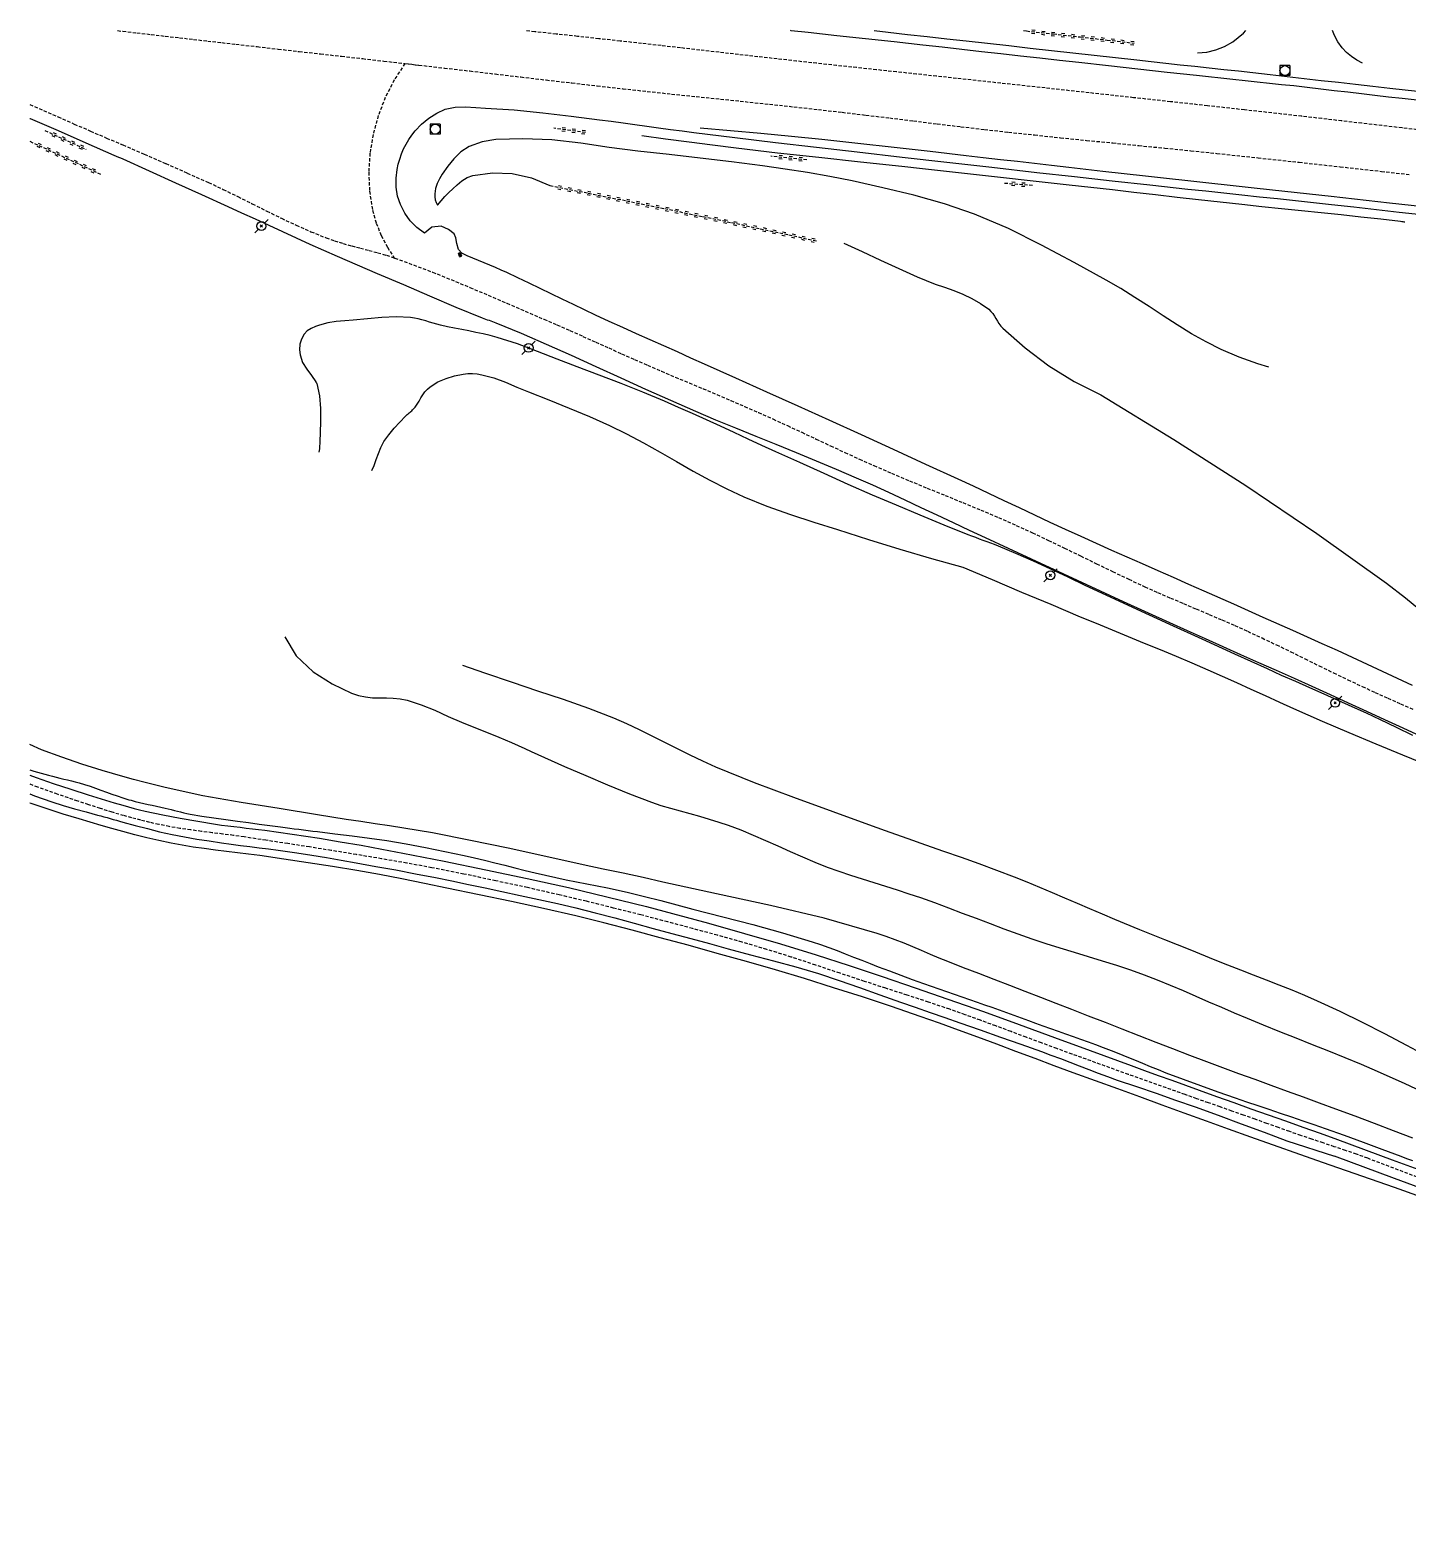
# Model space of a CAD drawing. Header units: millimetres. Extents: x 164000 to 165000, y 125000 to 126000.
# Drawn here: x 164000 to 164207.5, y 125774.8 to 126000.1 of the extents above; entities that cross this region are included whole.
import ezdxf

# ---------------------------------------------------------------- set-up
doc = ezdxf.new("R2010")
doc.units = ezdxf.units.MM
doc.linetypes.add('DASHED', pattern=[0.75, 0.5, -0.25])
doc.layers.get('0').update_dxf_attribs({"linetype": 'CONTINUOUS'})
for name, color, linetype in [('W0001', 6, 'DASHED'), ('W0008', 7, 'CONTINUOUS'), ('W0010', 4, 'CONTINUOUS'), ('W0051', 7, 'CONTINUOUS'), ('W0071', 7, 'CONTINUOUS'), ('W0211', 2, 'CONTINUOUS'), ('W0214', 2, 'CONTINUOUS'), ('W0220', 5, 'DASHED'), ('W0401', 7, 'CONTINUOUS'), ('W0420', 7, 'CONTINUOUS'), ('W0473', 7, 'CONTINUOUS'), ('W0510', 5, 'CONTINUOUS')]:
    doc.layers.add(name, color=color, linetype=linetype)

# ---------------------------------------------------------------- blocks, each defined once
blk = doc.blocks.new('T473')
for p, q in [((-0.166667, 0.166667), (0.166667, -0.166667)), ((-0.166667, -0.166667), (0.166667, 0.166667)), ((0.500001, 0.500001), (1.000002, 1.000002)), ((-1.000002, -1.000002), (-0.500001, -0.500001))]:
    blk.add_line(p, q)
blk.add_ellipse((0, 0), major_axis=(0.471405, 0.471405), ratio=1, start_param=5.4977871438, end_param=11.780972451)
blk = doc.blocks.new('T401')
for p, q in [((-0.3, 0.3), (0, 0.3)), ((-0.3, -0.25), (-0.3, 0.3)), ((-0.3, 0.15), (0, 0.15)), ((-0.3, 0), (0, 0)), ((0, 0.3), (0, -0.25)), ((-0.3, -0.15), (0, -0.15)), ((-0.3, -0.25), (-0.3, -0.3)), ((-0.3, -0.3), (0, -0.3)), ((0, -0.3), (0, -0.25))]:
    blk.add_line(p, q)
blk = doc.blocks.new('T420')
for p, q in [((0.75, 0.75), (-0.75, 0.75)), ((-0.75, 0.75), (-0.75, -0.75)), ((0.75, 0.75), (0.75, -0.75)), ((0.75, -0.75), (-0.75, -0.75))]:
    blk.add_line(p, q)
blk.add_ellipse((0, 0), major_axis=(-0.53, 0.53), ratio=1, start_param=3.926991, end_param=10.210176)
blk = doc.blocks.new('t220o')
at = {"color": 0, "linetype": 'Continuous'}
for p, q in [((-0.25, 0.25), (0.25, 0.25)), ((-0.25, -0.25), (0.25, -0.25))]:
    blk.add_line(p, q, dxfattribs=at)

msp = doc.modelspace()

# ---------------------------------------------------------------- linework, layer by layer
at = {"layer": 'W0001'}
for points in [[(164013.21, 126000), (164014, 125999.91)], [(164014, 125999.91), (164016.13, 125999.67), (164018.26, 125999.42), (164020.39, 125999.17), (164022.53, 125998.93), (164024.66, 125998.68), (164026.79, 125998.44), (164028.92, 125998.19), (164031.05, 125997.95), (164034.24, 125997.59), (164037.42, 125997.22), (164040.6, 125996.86), (164043.78, 125996.5), (164046.97, 125996.14), (164050.15, 125995.78), (164053.33, 125995.42), (164056.51, 125995.05)], [(164209.81, 125984.99), (164206.79, 125985.34), (164203.76, 125985.69), (164200.74, 125986.04), (164197.71, 125986.39), (164194.69, 125986.75), (164191.66, 125987.09), (164188.64, 125987.44), (164183.05, 125988.06), (164177.47, 125988.68), (164171.89, 125989.29), (164166.31, 125989.9), (164159.65, 125990.63), (164152.98, 125991.36), (164146.32, 125992.08), (164139.65, 125992.81), (164136.64, 125993.13), (164133.63, 125993.46), (164130.61, 125993.78), (164127.6, 125994.1), (164124.59, 125994.43), (164121.58, 125994.75), (164118.56, 125995.08), (164115.55, 125995.41), (164112.63, 125995.74), (164109.71, 125996.07), (164106.79, 125996.4), (164103.87, 125996.74), (164100.95, 125997.07), (164098.03, 125997.41), (164095.11, 125997.74), (164092.19, 125998.07), (164088.97, 125998.43), (164085.74, 125998.78), (164082.52, 125999.14), (164079.3, 125999.49), (164076.07, 125999.84), (164074.65, 126000)], [(164056.51, 125995.05), (164054.9, 125992.57), (164053.56, 125989.94), (164052.5, 125987.19), (164051.72, 125984.34), (164051.25, 125981.52), (164051.06, 125978.66), (164051.18, 125975.79), (164051.63, 125972.95), (164052.18, 125971.01), (164052.94, 125969.14), (164053.88, 125967.36), (164054.96, 125965.68)], [(164056.51, 125995.05), (164057.04, 125994.99), (164057.56, 125994.93), (164058.09, 125994.87), (164058.61, 125994.81), (164062.46, 125994.37), (164066.3, 125993.92), (164070.14, 125993.47), (164073.98, 125993.02), (164077.82, 125992.57), (164081.66, 125992.12), (164085.5, 125991.68), (164089.34, 125991.25), (164093.03, 125990.85), (164096.71, 125990.45), (164100.4, 125990.07), (164104.08, 125989.69), (164107.77, 125989.3), (164111.45, 125988.92), (164115.14, 125988.52), (164118.82, 125988.11), (164122.41, 125987.7), (164125.99, 125987.27), (164129.57, 125986.84), (164133.15, 125986.4), (164136.73, 125985.96), (164140.31, 125985.53), (164143.89, 125985.11), (164147.48, 125984.7), (164151.4, 125984.28), (164155.32, 125983.87), (164159.25, 125983.47), (164163.18, 125983.08), (164167.1, 125982.69), (164171.03, 125982.3), (164174.96, 125981.91), (164178.88, 125981.5), (164185.08, 125980.84), (164191.28, 125980.17), (164197.47, 125979.49), (164203.67, 125978.8), (164207.86, 125978.32)], [(164000, 125988.86), (164004.24, 125986.99), (164006.68, 125985.93), (164009.12, 125984.87), (164011.56, 125983.82), (164014, 125982.77)], [(164014, 125982.77), (164017.24, 125981.38), (164020.47, 125979.97), (164023.7, 125978.55), (164026.92, 125977.11), (164029.13, 125976.08), (164031.33, 125975), (164033.52, 125973.91), (164035.71, 125972.81), (164037.9, 125971.73), (164040.12, 125970.68), (164042.36, 125969.7), (164044.64, 125968.78), (164045.91, 125968.33), (164047.2, 125967.93), (164048.51, 125967.57), (164049.81, 125967.23), (164051.12, 125966.89), (164052.42, 125966.54), (164053.72, 125966.16), (164055, 125965.74)], [(164055, 125965.74), (164060.69, 125963.62), (164066.32, 125961.31), (164071.89, 125958.92), (164077.47, 125956.52), (164079.43, 125955.67), (164081.38, 125954.81), (164083.34, 125953.94), (164085.28, 125953.07), (164087.23, 125952.19), (164089.18, 125951.31), (164091.13, 125950.45), (164093.08, 125949.59), (164095.17, 125948.69), (164097.26, 125947.8), (164099.35, 125946.92), (164101.44, 125946.05), (164103.53, 125945.17), (164105.62, 125944.28), (164107.71, 125943.39), (164109.79, 125942.48), (164111.97, 125941.49), (164114.15, 125940.49), (164116.32, 125939.48), (164118.49, 125938.46), (164120.65, 125937.44), (164122.83, 125936.43), (164125, 125935.44), (164127.19, 125934.46), (164129.86, 125933.31), (164132.54, 125932.18), (164135.23, 125931.07), (164137.92, 125929.98), (164140.61, 125928.88), (164143.29, 125927.77), (164145.97, 125926.63), (164148.63, 125925.46), (164151.07, 125924.34), (164153.5, 125923.2), (164155.92, 125922.03), (164158.34, 125920.85), (164160.75, 125919.67), (164163.16, 125918.5), (164165.59, 125917.34), (164168.03, 125916.21), (164169.95, 125915.35), (164171.89, 125914.51), (164173.83, 125913.68), (164175.77, 125912.86), (164177.71, 125912.04), (164179.65, 125911.21), (164181.58, 125910.37), (164183.51, 125909.5), (164185.68, 125908.49), (164187.85, 125907.46), (164190.01, 125906.41), (164192.16, 125905.35), (164194.31, 125904.29), (164196.47, 125903.23), (164198.63, 125902.19), (164200.8, 125901.17), (164202.72, 125900.29), (164204.64, 125899.42), (164206.57, 125898.56), (164208.5, 125897.71)], [(164000, 125886.5), (164000.83, 125886.18), (164003.85, 125885.09), (164006.89, 125884.06), (164008.66, 125883.47), (164010.44, 125882.89), (164012.21, 125882.33), (164014, 125881.79)], [(164209.06, 125827.25), (164201.61, 125830.09), (164199.94, 125830.69), (164198.27, 125831.28), (164196.58, 125831.84), (164194.9, 125832.41), (164193.21, 125832.97), (164191.53, 125833.53), (164189.85, 125834.11), (164188.18, 125834.71), (164186.42, 125835.34), (164184.66, 125835.97), (164182.9, 125836.59), (164181.14, 125837.21), (164179.38, 125837.83), (164177.61, 125838.45), (164175.85, 125839.07), (164174.09, 125839.69), (164169.84, 125841.2), (164165.58, 125842.72), (164161.33, 125844.24), (164157.08, 125845.78), (164154.77, 125846.62), (164152.47, 125847.47), (164150.16, 125848.33), (164147.86, 125849.19), (164145.56, 125850.04), (164143.25, 125850.89), (164140.94, 125851.72), (164138.62, 125852.54), (164135.42, 125853.63), (164132.2, 125854.67), (164128.98, 125855.71), (164125.77, 125856.75), (164122.09, 125857.97), (164118.42, 125859.2), (164114.74, 125860.41), (164111.05, 125861.56), (164107.34, 125862.65), (164103.61, 125863.7), (164099.88, 125864.71), (164096.14, 125865.7), (164092.06, 125866.77), (164087.97, 125867.8), (164083.88, 125868.81), (164079.78, 125869.78), (164074.99, 125870.87), (164070.2, 125871.91), (164065.4, 125872.92), (164060.58, 125873.87), (164056.8, 125874.57), (164053.01, 125875.22), (164049.21, 125875.85), (164045.41, 125876.47), (164042.13, 125877), (164038.85, 125877.51), (164035.57, 125878.01), (164032.28, 125878.51), (164030.67, 125878.74), (164029.06, 125878.95), (164027.45, 125879.15), (164025.84, 125879.34), (164024.23, 125879.56), (164022.62, 125879.79), (164021.01, 125880.07), (164019.42, 125880.39), (164018.05, 125880.7), (164016.7, 125881.04), (164015.35, 125881.4), (164014, 125881.79)]]:
    msp.add_lwpolyline(points, dxfattribs=at)
at = {"layer": 'W0008'}
for points in [[(164127.21, 126000), (164129.34, 125999.76), (164132.28, 125999.44), (164135.22, 125999.12), (164138.16, 125998.79), (164141.1, 125998.46), (164144.31, 125998.1), (164147.52, 125997.75), (164150.74, 125997.38), (164153.95, 125997.02), (164157.16, 125996.66), (164160.37, 125996.3), (164163.58, 125995.94), (164166.8, 125995.59), (164168.98, 125995.35), (164171.17, 125995.11), (164173.36, 125994.87), (164175.55, 125994.64), (164177.74, 125994.4), (164179.93, 125994.17), (164182.12, 125993.93), (164184.31, 125993.68), (164186.89, 125993.4), (164189.47, 125993.1), (164192.04, 125992.81), (164194.62, 125992.51), (164197.2, 125992.22), (164199.78, 125991.92), (164202.36, 125991.63), (164204.94, 125991.34), (164207.28, 125991.08), (164209.63, 125990.82)], [(164062.6, 125988.15), (164064.11, 125988.49), (164065.66, 125988.53), (164067.19, 125988.42), (164068.67, 125988.32), (164072.98, 125988.06), (164077.28, 125987.61), (164081.56, 125987.09), (164085.83, 125986.56), (164087.62, 125986.34), (164089.4, 125986.11), (164091.18, 125985.87), (164092.96, 125985.62), (164094.74, 125985.37), (164096.52, 125985.12), (164098.3, 125984.88), (164100.08, 125984.64), (164106.23, 125983.88), (164112.38, 125983.15), (164118.53, 125982.44), (164124.68, 125981.72), (164131.44, 125980.94), (164138.2, 125980.17), (164144.96, 125979.41), (164151.73, 125978.65), (164157.42, 125978.02), (164163.11, 125977.38), (164168.8, 125976.76), (164174.5, 125976.13), (164177.2, 125975.84), (164179.91, 125975.55), (164182.62, 125975.26), (164185.32, 125974.98), (164188.03, 125974.69), (164190.73, 125974.4), (164193.44, 125974.11), (164196.14, 125973.81), (164199.54, 125973.44), (164202.94, 125973.06), (164206.34, 125972.67), (164209.74, 125972.29)], [(164000, 125986.77), (164000.02, 125986.76), (164004.24, 125984.94), (164008.45, 125983.11), (164012.65, 125981.26), (164012.99, 125981.11), (164013.33, 125980.96), (164013.66, 125980.82), (164014, 125980.67)], [(164059.47, 125969.49), (164058.32, 125970.34), (164057.32, 125971.36), (164056.48, 125972.52), (164055.83, 125973.79), (164055.42, 125975.08), (164055.21, 125976.42), (164055.2, 125977.76), (164055.35, 125979.09), (164055.52, 125979.88), (164055.73, 125980.66), (164056, 125981.43), (164056.32, 125982.18), (164056.69, 125982.9), (164057.1, 125983.6), (164057.55, 125984.27), (164058.05, 125984.91), (164059.02, 125985.93), (164060.11, 125986.83), (164061.31, 125987.57), (164062.6, 125988.15)], [(164014, 125980.67), (164017.97, 125978.89), (164021.93, 125977.09), (164025.88, 125975.29), (164029.84, 125973.49), (164031.9, 125972.56), (164033.96, 125971.62), (164036.02, 125970.67), (164038.08, 125969.73), (164040.14, 125968.79), (164042.2, 125967.85), (164044.27, 125966.92), (164046.33, 125966.01), (164047.83, 125965.35), (164049.34, 125964.7), (164050.84, 125964.06), (164052.35, 125963.42), (164056.29, 125961.73), (164060.23, 125960.02), (164064.18, 125958.34), (164068.16, 125956.73), (164068.42, 125956.63), (164068.67, 125956.54), (164068.93, 125956.45), (164069.19, 125956.36), (164069.45, 125956.27), (164069.71, 125956.18), (164069.97, 125956.08), (164070.23, 125955.98), (164074.03, 125954.41), (164077.81, 125952.78), (164081.56, 125951.1), (164085.31, 125949.4), (164089.05, 125947.69), (164092.79, 125945.98), (164096.54, 125944.3), (164100.31, 125942.66), (164103.33, 125941.38), (164106.36, 125940.13), (164109.39, 125938.9), (164112.43, 125937.67), (164115.46, 125936.44), (164118.49, 125935.2), (164121.51, 125933.93), (164124.52, 125932.63), (164126.97, 125931.55), (164129.41, 125930.44), (164131.84, 125929.31), (164134.27, 125928.17), (164136.7, 125927.03), (164139.12, 125925.89), (164141.55, 125924.75), (164143.98, 125923.62), (164150.91, 125920.4), (164157.85, 125917.19), (164164.78, 125913.99), (164171.73, 125910.81), (164174.41, 125909.6), (164177.09, 125908.4), (164179.77, 125907.21), (164182.46, 125906.01), (164185.14, 125904.82), (164187.83, 125903.63), (164190.51, 125902.43), (164193.19, 125901.23), (164195.93, 125899.99), (164198.68, 125898.73), (164201.42, 125897.47), (164204.15, 125896.21), (164206.89, 125894.95), (164209.64, 125893.7)], [(164208.38, 125901.33), (164206.11, 125902.38), (164203.84, 125903.44), (164201.57, 125904.49), (164199.31, 125905.54), (164197.04, 125906.58), (164194.76, 125907.62), (164190.32, 125909.61), (164185.87, 125911.59), (164181.42, 125913.56), (164176.97, 125915.54), (164174.65, 125916.57), (164172.33, 125917.59), (164170.01, 125918.61), (164167.68, 125919.64), (164165.36, 125920.66), (164163.04, 125921.69), (164160.72, 125922.73), (164158.41, 125923.77), (164156.08, 125924.84), (164153.76, 125925.91), (164151.45, 125926.99), (164149.13, 125928.08), (164146.82, 125929.17), (164144.51, 125930.26), (164142.19, 125931.34), (164139.87, 125932.41), (164135.02, 125934.65), (164130.17, 125936.87), (164125.32, 125939.09), (164120.46, 125941.3), (164115.76, 125943.42), (164111.07, 125945.53), (164106.37, 125947.64), (164101.68, 125949.75), (164099.62, 125950.67), (164097.57, 125951.59), (164095.51, 125952.5), (164093.46, 125953.41), (164091.4, 125954.33), (164089.35, 125955.25), (164087.3, 125956.19), (164085.26, 125957.13), (164083.58, 125957.92), (164081.9, 125958.72), (164080.23, 125959.53), (164078.56, 125960.35), (164076.89, 125961.16), (164075.22, 125961.97), (164073.54, 125962.76), (164071.85, 125963.54), (164071.01, 125963.92), (164070.16, 125964.29), (164069.31, 125964.64), (164068.46, 125965), (164067.61, 125965.35), (164066.76, 125965.72), (164065.92, 125966.09), (164065.08, 125966.49), (164064.57, 125967.04), (164064.33, 125967.92), (164064.2, 125968.78), (164063.94, 125969.37), (164063.1, 125970.06), (164061.97, 125970.53), (164060.59, 125970.41), (164059.47, 125969.49)], [(164000, 125887.83), (164000.92, 125887.47), (164003.52, 125886.55), (164006.15, 125885.7), (164008.78, 125884.87), (164010.08, 125884.46), (164011.38, 125884.05), (164012.69, 125883.66), (164014, 125883.28)], [(164000, 125884.99), (164000.71, 125884.72), (164003.32, 125883.81), (164005.02, 125883.26), (164006.74, 125882.76), (164008.47, 125882.29), (164010.2, 125881.81), (164010.67, 125881.68), (164011.15, 125881.55), (164011.62, 125881.42), (164012.1, 125881.29), (164012.57, 125881.15), (164013.05, 125881.02), (164013.52, 125880.89), (164014, 125880.76)], [(164014, 125883.28), (164014.84, 125883.05), (164015.69, 125882.82), (164016.54, 125882.6), (164017.39, 125882.4), (164020.01, 125881.82), (164022.65, 125881.32), (164025.3, 125880.87), (164027.95, 125880.44), (164028.88, 125880.31), (164029.81, 125880.18), (164030.74, 125880.07), (164031.67, 125879.96), (164032.6, 125879.85), (164033.53, 125879.74), (164034.46, 125879.63), (164035.39, 125879.51), (164037.46, 125879.22), (164039.52, 125878.93), (164041.57, 125878.63), (164043.63, 125878.31), (164046.78, 125877.79), (164049.92, 125877.25), (164053.06, 125876.68), (164056.19, 125876.09), (164062.45, 125874.86), (164068.7, 125873.58), (164074.93, 125872.26), (164081.16, 125870.87), (164085.09, 125869.95), (164089.02, 125869), (164092.94, 125868.01), (164096.84, 125866.98), (164102.28, 125865.5), (164107.7, 125863.97), (164113.11, 125862.39), (164118.5, 125860.74), (164123.48, 125859.15), (164128.45, 125857.5), (164133.41, 125855.8), (164138.35, 125854.08), (164143.72, 125852.19), (164149.07, 125850.25), (164154.42, 125848.29), (164159.77, 125846.34), (164161.82, 125845.59), (164163.88, 125844.84), (164165.94, 125844.09), (164167.99, 125843.34), (164170.05, 125842.59), (164172.1, 125841.84), (164174.16, 125841.09), (164176.22, 125840.34), (164178.82, 125839.41), (164181.42, 125838.48), (164184.02, 125837.56), (164186.63, 125836.64), (164189.23, 125835.72), (164191.84, 125834.79), (164194.44, 125833.86), (164197.04, 125832.93)], [(164014, 125880.76), (164015.85, 125880.25), (164017.7, 125879.76), (164019.55, 125879.3), (164021.42, 125878.88), (164023.28, 125878.51), (164025.15, 125878.19), (164027.02, 125877.9), (164028.89, 125877.62), (164030.31, 125877.42), (164031.73, 125877.23), (164033.14, 125877.05), (164034.56, 125876.88), (164035.98, 125876.7), (164037.4, 125876.52), (164038.82, 125876.33), (164040.23, 125876.13), (164042.47, 125875.78), (164044.7, 125875.4), (164046.93, 125875), (164049.16, 125874.6), (164052.15, 125874.07), (164055.13, 125873.53), (164058.12, 125872.97), (164061.1, 125872.39), (164063.6, 125871.88), (164066.1, 125871.36), (164068.6, 125870.83), (164071.1, 125870.29), (164073.9, 125869.69), (164076.7, 125869.09), (164079.5, 125868.48), (164082.29, 125867.82), (164085.21, 125867.09), (164088.13, 125866.32), (164091.04, 125865.53), (164093.94, 125864.74), (164096.76, 125863.98), (164099.58, 125863.21), (164102.4, 125862.44), (164105.21, 125861.67), (164108.62, 125860.75), (164112.04, 125859.85), (164115.45, 125858.92), (164118.83, 125857.92), (164121.94, 125856.9), (164125.03, 125855.83), (164128.1, 125854.72), (164131.18, 125853.63), (164133.42, 125852.85), (164135.66, 125852.07), (164137.9, 125851.29), (164140.14, 125850.51), (164143.21, 125849.44), (164146.29, 125848.36), (164149.36, 125847.28), (164152.43, 125846.18), (164153.86, 125845.65), (164155.29, 125845.11), (164156.71, 125844.57), (164158.14, 125844.02), (164159.56, 125843.48), (164160.99, 125842.93), (164162.42, 125842.4), (164163.85, 125841.88)], [(164163.85, 125841.88), (164166.79, 125840.89), (164169.73, 125839.88), (164172.66, 125838.86), (164175.59, 125837.82), (164179.06, 125836.57), (164182.53, 125835.3), (164185.99, 125834.01), (164189.44, 125832.71)], [(164175.59, 125837.82), (164175.59, 125837.82)], [(164197.04, 125832.93), (164205.31, 125829.88), (164213.6, 125826.85), (164221.89, 125823.83), (164230.18, 125820.82), (164235.1, 125819.04), (164240.02, 125817.28), (164244.94, 125815.52), (164249.87, 125813.76), (164254.79, 125812), (164259.72, 125810.25), (164264.64, 125808.49), (164269.57, 125806.72), (164274.68, 125804.87), (164279.78, 125803), (164284.89, 125801.12), (164289.99, 125799.24), (164295.09, 125797.38), (164300.21, 125795.54), (164305.34, 125793.73), (164310.49, 125791.98), (164320.86, 125788.42), (164331.17, 125784.69), (164341.43, 125780.82)], [(164189.44, 125832.71), (164196.62, 125830.4)], [(164351.39, 125774.82), (164340.75, 125778.83), (164330.08, 125782.82), (164319.4, 125786.74), (164308.68, 125790.56), (164304.01, 125792.18), (164299.33, 125793.76), (164294.64, 125795.31), (164289.94, 125796.84), (164285.24, 125798.38), (164280.55, 125799.93), (164275.86, 125801.5), (164271.19, 125803.11), (164261.54, 125806.53), (164251.92, 125810.04), (164242.31, 125813.58), (164232.7, 125817.12), (164223.67, 125820.42), (164214.65, 125823.74), (164205.64, 125827.07), (164196.62, 125830.4)]]:
    msp.add_lwpolyline(points, dxfattribs=at)
at = {"layer": 'W0010'}
msp.add_lwpolyline([(164092.24, 125984.2), (164095.78, 125983.71), (164099.33, 125983.24), (164102.88, 125982.78), (164106.43, 125982.34), (164112.67, 125981.61), (164118.91, 125980.92), (164125.15, 125980.24), (164131.39, 125979.56), (164134.54, 125979.21), (164137.7, 125978.86), (164140.85, 125978.52), (164144.01, 125978.17), (164147.16, 125977.83), (164150.31, 125977.48), (164153.47, 125977.14), (164156.62, 125976.79), (164159.87, 125976.42), (164163.13, 125976.05), (164166.38, 125975.68), (164169.63, 125975.3), (164172.88, 125974.93), (164176.13, 125974.56), (164179.39, 125974.19), (164182.64, 125973.83), (164185.63, 125973.51), (164188.62, 125973.2), (164191.61, 125972.9), (164194.6, 125972.6), (164197.6, 125972.29), (164200.59, 125971.97), (164203.58, 125971.64), (164206.56, 125971.27), (164206.73, 125971.25), (164206.89, 125971.22), (164207.05, 125971.2), (164207.22, 125971.17)], dxfattribs=at)
at = {"layer": 'W0051'}
for points in [[(164209.05, 125989.51), (164206.78, 125989.76), (164204.74, 125989.99), (164202.7, 125990.23), (164200.66, 125990.47), (164198.62, 125990.71), (164196.58, 125990.95), (164194.55, 125991.19), (164192.51, 125991.43), (164190.47, 125991.66), (164188.63, 125991.86), (164186.8, 125992.06), (164184.97, 125992.25), (164183.14, 125992.45), (164181.3, 125992.64), (164179.47, 125992.83), (164177.64, 125993.03), (164175.8, 125993.23), (164171.38, 125993.71), (164166.95, 125994.2), (164162.53, 125994.69), (164158.1, 125995.19), (164155.16, 125995.51), (164152.21, 125995.84), (164149.27, 125996.17), (164146.33, 125996.5), (164143.39, 125996.83), (164140.45, 125997.16), (164137.5, 125997.49), (164134.56, 125997.82), (164130.24, 125998.29), (164125.93, 125998.77), (164121.61, 125999.24), (164117.29, 125999.71), (164114.7, 125999.99), (164114.62, 126000)], [(164100.99, 125985.34), (164105.59, 125984.95), (164110.17, 125984.54), (164114.76, 125984.1), (164119.35, 125983.64), (164124.79, 125983.06), (164130.23, 125982.45), (164135.66, 125981.82), (164141.1, 125981.2), (164143.68, 125980.9), (164146.25, 125980.61), (164148.83, 125980.31), (164151.41, 125980.01), (164153.98, 125979.72), (164156.56, 125979.42), (164159.14, 125979.13), (164161.71, 125978.84), (164164.91, 125978.48), (164168.1, 125978.12), (164171.29, 125977.77), (164174.49, 125977.42), (164177.68, 125977.07), (164180.87, 125976.73), (164184.06, 125976.38), (164187.26, 125976.02), (164196.08, 125975.05), (164204.9, 125974.07), (164213.72, 125973.09)]]:
    msp.add_lwpolyline(points, dxfattribs=at)
at = {"layer": 'W0071'}
for points in [[(164175.95, 125996.64), (164177.36, 125996.78), (164178.73, 125997.11), (164180.05, 125997.62), (164181.28, 125998.32), (164182.87, 125999.6), (164183.24, 126000)], [(164200.81, 125995.12), (164199.95, 125995.57), (164199.15, 125996.11), (164198.42, 125996.73), (164197.76, 125997.43), (164197.12, 125998.31), (164196.6, 125999.25), (164196.28, 126000)]]:
    msp.add_lwpolyline(points, dxfattribs=at)
at = {"layer": 'W0211'}
for points in [[(164186.71, 125949.3), (164185.03, 125949.81), (164182.26, 125950.82), (164179.55, 125951.98), (164177.27, 125953.1), (164175.06, 125954.34), (164172.9, 125955.66), (164170.77, 125957.04), (164168.66, 125958.43), (164166.54, 125959.8), (164164.39, 125961.14), (164162.2, 125962.4), (164157.35, 125965.07), (164152.46, 125967.7), (164147.48, 125970.17), (164142.37, 125972.33), (164137.83, 125973.9), (164133.22, 125975.2), (164128.56, 125976.32), (164123.9, 125977.37), (164120.55, 125978.04), (164117.18, 125978.61), (164113.8, 125979.12), (164110.42, 125979.61), (164105.73, 125980.24), (164101.03, 125980.8), (164096.32, 125981.33), (164091.62, 125981.85), (164087.32, 125982.41), (164083.01, 125983.05), (164078.67, 125983.54), (164074.31, 125983.68), (164072.29, 125983.66), (164070.23, 125983.58), (164068.16, 125983.26), (164066.19, 125982.53), (164064.94, 125981.72), (164063.87, 125980.7), (164062.96, 125979.57), (164062.15, 125978.37), (164061.75, 125977.69), (164061.4, 125976.98), (164061.14, 125976.21), (164061.01, 125975.41), (164061.01, 125974.96), (164061.09, 125974.52), (164061.23, 125974.09), (164061.43, 125973.69)], [(164051.54, 125933.7), (164051.86, 125934.48), (164052.2, 125935.39), (164052.53, 125936.31), (164052.9, 125937.21), (164053.36, 125938.08), (164054.08, 125939.12), (164054.89, 125940.1), (164055.75, 125941.03), (164056.62, 125941.93), (164056.75, 125942.06), (164056.88, 125942.17), (164057.02, 125942.28), (164057.16, 125942.39), (164057.29, 125942.5), (164057.43, 125942.61), (164057.56, 125942.73), (164057.68, 125942.86), (164058.04, 125943.28), (164058.35, 125943.72), (164058.64, 125944.19), (164058.92, 125944.65), (164059.22, 125945.12), (164059.54, 125945.57), (164059.91, 125945.98), (164060.34, 125946.35), (164061.48, 125947.07), (164062.72, 125947.61), (164064, 125947.99), (164065.3, 125948.25), (164066.01, 125948.33), (164066.71, 125948.33), (164067.41, 125948.27), (164068.1, 125948.16), (164069.92, 125947.68), (164071.68, 125947.02), (164073.4, 125946.27), (164075.12, 125945.56), (164078.2, 125944.36), (164081.28, 125943.14), (164084.34, 125941.86), (164087.36, 125940.5), (164089.93, 125939.23), (164092.46, 125937.88), (164094.96, 125936.48), (164097.45, 125935.06), (164099.94, 125933.64), (164102.45, 125932.26), (164105.01, 125930.96), (164107.61, 125929.75), (164111.07, 125928.35), (164114.6, 125927.11), (164118.15, 125925.96), (164121.69, 125924.82), (164126.4, 125923.32), (164131.12, 125921.87), (164135.86, 125920.48), (164140.61, 125919.14)], [(164140.61, 125919.14), (164145.02, 125917.28), (164149.44, 125915.41), (164153.86, 125913.56), (164158.27, 125911.7), (164160.68, 125910.7), (164163.09, 125909.71), (164165.5, 125908.71), (164167.91, 125907.72), (164170.32, 125906.73), (164172.73, 125905.73), (164175.13, 125904.72), (164177.53, 125903.69), (164179.69, 125902.74), (164181.85, 125901.78), (164184, 125900.8), (164186.15, 125899.82), (164188.3, 125898.84), (164190.45, 125897.86), (164192.6, 125896.9), (164194.77, 125895.95), (164198.78, 125894.23), (164202.81, 125892.54), (164206.86, 125890.88), (164210.91, 125889.24)], [(164212.04, 125844.67), (164207.52, 125847.09), (164204.19, 125848.83), (164200.83, 125850.53), (164197.45, 125852.19), (164194.04, 125853.77), (164192.13, 125854.6), (164190.22, 125855.4), (164188.29, 125856.18), (164186.36, 125856.94), (164184.42, 125857.69), (164182.48, 125858.44), (164180.55, 125859.19), (164178.62, 125859.96), (164174.84, 125861.48), (164171.06, 125863), (164167.29, 125864.53), (164163.52, 125866.08), (164161.63, 125866.87), (164159.74, 125867.67), (164157.86, 125868.48), (164155.98, 125869.3), (164154.09, 125870.11), (164152.2, 125870.91), (164150.31, 125871.69), (164148.4, 125872.45), (164145.74, 125873.46), (164143.07, 125874.44), (164140.4, 125875.4), (164137.71, 125876.34), (164135.03, 125877.27), (164132.34, 125878.21), (164129.66, 125879.16), (164126.99, 125880.13), (164121.06, 125882.29), (164115.13, 125884.43), (164109.22, 125886.66), (164103.37, 125889.04), (164101.42, 125889.91), (164099.49, 125890.82), (164097.58, 125891.77), (164095.68, 125892.74), (164093.78, 125893.71), (164091.87, 125894.65), (164089.94, 125895.56), (164087.98, 125896.41), (164084.21, 125897.88), (164080.4, 125899.22), (164076.57, 125900.5), (164072.74, 125901.78), (164068.57, 125903.2), (164065.24, 125904.32)], [(164000, 125888.62), (164000.57, 125888.44), (164001.69, 125888.12), (164002.82, 125887.81), (164003.39, 125887.65), (164003.96, 125887.51), (164004.53, 125887.37), (164005.11, 125887.24), (164005.69, 125887.11), (164006.26, 125886.97), (164006.83, 125886.82), (164007.4, 125886.66), (164008.24, 125886.41), (164009.06, 125886.14), (164009.89, 125885.85), (164010.71, 125885.56), (164011.53, 125885.26), (164012.35, 125884.97), (164013.17, 125884.68), (164014, 125884.41)], [(164014, 125884.41), (164014.31, 125884.31), (164014.62, 125884.22), (164014.93, 125884.12), (164015.24, 125884.04), (164015.87, 125883.87), (164016.51, 125883.71), (164017.15, 125883.56), (164017.8, 125883.42), (164018.44, 125883.29), (164019.08, 125883.15), (164019.73, 125883.01), (164020.37, 125882.86), (164020.84, 125882.75), (164021.31, 125882.63), (164021.78, 125882.51), (164022.25, 125882.39), (164022.72, 125882.27), (164023.19, 125882.15), (164023.66, 125882.05), (164024.14, 125881.95), (164025.93, 125881.64), (164027.72, 125881.38), (164029.52, 125881.15), (164031.31, 125880.9), (164032.92, 125880.68), (164034.53, 125880.45), (164036.15, 125880.23), (164037.76, 125880.02), (164038.46, 125879.93), (164039.15, 125879.84), (164039.85, 125879.75), (164040.55, 125879.66), (164041.25, 125879.58), (164041.95, 125879.49), (164042.65, 125879.4), (164043.34, 125879.31), (164045.95, 125878.99), (164048.57, 125878.67), (164051.18, 125878.34), (164053.78, 125877.95), (164056.71, 125877.46), (164059.63, 125876.92), (164062.54, 125876.33), (164065.44, 125875.72), (164066.98, 125875.37), (164068.52, 125875.01), (164070.05, 125874.63), (164071.57, 125874.24), (164073.1, 125873.85), (164074.63, 125873.46), (164076.16, 125873.09), (164077.7, 125872.73), (164079.25, 125872.39), (164080.82, 125872.07), (164082.38, 125871.75), (164083.94, 125871.45), (164085.51, 125871.14), (164087.07, 125870.83), (164088.63, 125870.5), (164090.19, 125870.15), (164092.63, 125869.55), (164095.07, 125868.93), (164097.5, 125868.28), (164099.93, 125867.63), (164104.43, 125866.46), (164108.93, 125865.3), (164113.42, 125864.07), (164117.87, 125862.72), (164119.14, 125862.3), (164120.39, 125861.85), (164121.64, 125861.38), (164122.88, 125860.9), (164124.12, 125860.41), (164125.36, 125859.92), (164126.61, 125859.44), (164127.85, 125858.96), (164129.56, 125858.32), (164131.27, 125857.68), (164132.97, 125857.05), (164134.69, 125856.43), (164135.83, 125856.02), (164136.98, 125855.62), (164138.13, 125855.22), (164139.28, 125854.82), (164140.43, 125854.43), (164141.59, 125854.03), (164142.73, 125853.64), (164143.88, 125853.23), (164144.98, 125852.84), (164146.08, 125852.45), (164147.18, 125852.05), (164148.28, 125851.65), (164149.37, 125851.25), (164150.47, 125850.85), (164151.57, 125850.46), (164152.67, 125850.06), (164153.8, 125849.66), (164154.94, 125849.25), (164156.07, 125848.86), (164157.21, 125848.46), (164158.35, 125848.06), (164159.48, 125847.65), (164160.61, 125847.24), (164161.74, 125846.81), (164162.93, 125846.35), (164164.11, 125845.88), (164165.29, 125845.39), (164166.47, 125844.91), (164167.65, 125844.42), (164168.83, 125843.93), (164170.01, 125843.46), (164171.2, 125842.99), (164173.8, 125842.02), (164176.42, 125841.07), (164179.04, 125840.13), (164181.66, 125839.21), (164183.35, 125838.62), (164185.04, 125838.04), (164186.73, 125837.47), (164188.42, 125836.9), (164190.12, 125836.33), (164191.81, 125835.75), (164193.5, 125835.17), (164195.19, 125834.58), (164198.05, 125833.56), (164200.91, 125832.51), (164203.76, 125831.45), (164206.61, 125830.4), (164207.48, 125830.08), (164208.35, 125829.77)]]:
    msp.add_lwpolyline(points, dxfattribs=at)
at = {"layer": 'W0214'}
for points in [[(164061.44, 125973.7), (164061.96, 125974.37), (164062.51, 125975.01), (164063.11, 125975.62), (164063.74, 125976.19), (164064.41, 125976.77), (164065.11, 125977.35), (164065.89, 125977.85), (164066.77, 125978.17), (164069.72, 125978.58), (164072.69, 125978.46), (164075.6, 125977.81), (164078.35, 125976.66)], [(164122.68, 125967.96), (164125.44, 125966.7), (164128.2, 125965.43), (164130.96, 125964.17), (164133.72, 125962.91), (164135.07, 125962.34), (164136.45, 125961.82), (164137.84, 125961.33), (164139.22, 125960.83), (164140.6, 125960.27), (164141.96, 125959.64), (164143.27, 125958.89), (164144.49, 125958.01), (164144.82, 125957.7), (164145.1, 125957.36), (164145.35, 125956.99), (164145.58, 125956.61), (164145.8, 125956.23), (164146.04, 125955.85), (164146.3, 125955.49), (164146.6, 125955.17), (164149.97, 125952.19), (164153.57, 125949.52), (164157.39, 125947.15), (164161.39, 125945.11)], [(164208.4, 125893.82), (164205.97, 125895), (164203.53, 125896.16), (164201.41, 125897.14), (164199.29, 125898.11), (164197.16, 125899.06), (164195.03, 125900.01), (164192.9, 125900.96), (164190.77, 125901.91), (164188.64, 125902.86), (164186.51, 125903.82), (164181.6, 125906.05), (164176.68, 125908.29), (164171.78, 125910.54), (164166.86, 125912.78), (164164.25, 125913.98), (164161.65, 125915.2), (164159.05, 125916.42), (164156.45, 125917.65), (164153.84, 125918.86), (164151.23, 125920.05), (164148.6, 125921.21), (164145.95, 125922.33), (164145.39, 125922.56), (164144.82, 125922.78), (164144.25, 125922.99), (164143.68, 125923.2), (164143.11, 125923.4), (164142.54, 125923.61), (164141.97, 125923.82), (164141.41, 125924.04), (164137.79, 125925.49), (164134.18, 125926.97), (164130.58, 125928.48), (164126.99, 125930.02), (164123.33, 125931.62), (164119.69, 125933.26), (164116.05, 125934.91), (164112.42, 125936.55), (164110.32, 125937.51), (164108.23, 125938.47), (164106.15, 125939.43), (164104.06, 125940.4), (164101.97, 125941.36), (164099.88, 125942.31), (164097.77, 125943.24), (164095.66, 125944.15), (164092.38, 125945.51), (164089.09, 125946.81), (164085.78, 125948.09), (164082.46, 125949.35), (164079.47, 125950.51), (164076.48, 125951.68), (164073.47, 125952.8), (164070.41, 125953.77), (164069.35, 125954.06), (164068.29, 125954.31), (164067.22, 125954.54), (164066.15, 125954.75), (164065.08, 125954.96), (164064.01, 125955.16), (164062.94, 125955.38), (164061.88, 125955.62), (164061.32, 125955.76), (164060.76, 125955.92), (164060.2, 125956.09), (164059.65, 125956.26), (164059.08, 125956.42), (164058.52, 125956.56), (164057.94, 125956.68), (164057.36, 125956.76), (164055.2, 125956.87), (164053.03, 125956.78), (164050.88, 125956.6), (164048.74, 125956.39), (164047.47, 125956.28), (164046.18, 125956.17), (164044.9, 125955.98), (164043.65, 125955.63), (164043.02, 125955.41), (164042.39, 125955.14), (164041.8, 125954.77), (164041.31, 125954.25), (164040.92, 125953.53), (164040.7, 125952.74), (164040.64, 125951.93), (164040.71, 125951.13), (164041.09, 125950), (164041.72, 125948.97), (164042.44, 125948.03), (164043.07, 125947.09), (164043.09, 125947.06), (164043.11, 125947.02), (164043.14, 125946.99), (164043.16, 125946.96), (164043.18, 125946.92), (164043.2, 125946.89), (164043.22, 125946.85), (164043.23, 125946.81), (164043.64, 125944.96), (164043.79, 125943.07), (164043.77, 125941.2), (164043.72, 125939.34), (164043.68, 125938.18), (164043.62, 125937.01), (164043.55, 125936.5)], [(164161.39, 125945.11), (164172.4, 125938.41), (164183.24, 125931.45), (164193.92, 125924.22), (164204.42, 125916.75), (164207.33, 125914.52), (164210.15, 125912.17), (164212.91, 125909.76), (164215.64, 125907.32), (164218.41, 125904.91), (164221.25, 125902.57), (164224.2, 125900.35), (164227.27, 125898.32), (164230.4, 125896.82), (164233.73, 125895.95), (164237.1, 125895.53), (164240.45, 125895.36), (164243.73, 125895.28), (164247.03, 125895.09), (164250.34, 125894.6), (164253.54, 125893.6)], [(164038.43, 125908.67), (164040.15, 125905.79), (164042.67, 125903.4), (164045.53, 125901.6), (164048.49, 125900.17), (164049.51, 125899.81), (164050.56, 125899.6), (164051.62, 125899.49), (164052.68, 125899.46), (164053.73, 125899.45), (164054.77, 125899.41), (164055.82, 125899.32), (164056.85, 125899.11), (164058.96, 125898.44), (164061, 125897.59), (164063.01, 125896.68), (164065.03, 125895.81), (164066.91, 125895.05), (164068.8, 125894.29), (164070.69, 125893.52), (164072.56, 125892.73), (164073.57, 125892.29), (164074.57, 125891.85), (164075.56, 125891.4), (164076.56, 125890.94), (164077.55, 125890.49), (164078.55, 125890.03), (164079.55, 125889.59), (164080.55, 125889.15), (164083.8, 125887.75), (164087.07, 125886.35), (164090.35, 125885), (164093.67, 125883.75), (164095.1, 125883.27), (164096.55, 125882.83), (164098, 125882.42), (164099.46, 125882.02), (164100.91, 125881.62), (164102.36, 125881.21), (164103.8, 125880.76), (164105.23, 125880.27), (164107.13, 125879.56), (164109, 125878.79), (164110.86, 125877.98), (164112.71, 125877.15), (164114.55, 125876.32), (164116.41, 125875.5), (164118.27, 125874.72), (164120.16, 125873.98), (164121.9, 125873.35), (164123.65, 125872.76), (164125.41, 125872.19), (164127.17, 125871.63), (164128.93, 125871.08), (164130.7, 125870.53), (164132.45, 125869.96), (164134.2, 125869.37), (164136.31, 125868.62), (164138.41, 125867.84), (164140.51, 125867.05), (164142.6, 125866.26), (164144.69, 125865.46), (164146.79, 125864.67), (164148.89, 125863.9), (164151, 125863.16), (164153.11, 125862.46), (164155.23, 125861.78), (164157.36, 125861.13), (164159.49, 125860.49), (164161.61, 125859.85), (164163.74, 125859.18), (164165.85, 125858.48), (164167.94, 125857.73), (164169.9, 125856.98), (164171.85, 125856.19), (164173.79, 125855.37), (164175.71, 125854.53), (164177.63, 125853.69), (164179.56, 125852.84), (164181.48, 125852.01), (164183.42, 125851.2), (164185.87, 125850.19), (164188.33, 125849.21), (164190.79, 125848.23), (164193.25, 125847.26), (164195.71, 125846.28), (164198.17, 125845.28), (164200.62, 125844.26), (164203.05, 125843.22), (164207.23, 125841.35), (164211.37, 125839.4)], [(164014, 125887.6), (164010.91, 125888.5), (164007.83, 125889.46), (164004.79, 125890.52), (164001.77, 125891.66), (164000, 125892.42)], [(164208.43, 125833.1), (164205.52, 125834.21), (164202.62, 125835.32), (164199.71, 125836.42), (164196.8, 125837.51), (164194.37, 125838.41), (164191.94, 125839.3), (164189.51, 125840.18), (164187.07, 125841.06), (164184.63, 125841.94), (164182.2, 125842.83), (164179.77, 125843.72), (164177.35, 125844.63), (164174.8, 125845.6), (164172.25, 125846.57), (164169.71, 125847.56), (164167.17, 125848.55), (164164.63, 125849.54), (164162.09, 125850.54), (164159.55, 125851.53), (164157, 125852.52), (164154.67, 125853.42), (164152.34, 125854.32), (164150.01, 125855.21), (164147.67, 125856.11), (164145.34, 125857.01), (164143.01, 125857.91), (164140.68, 125858.81), (164138.35, 125859.73), (164137.02, 125860.26), (164135.7, 125860.82), (164134.38, 125861.38), (164133.05, 125861.94), (164131.73, 125862.5), (164130.39, 125863.03), (164129.04, 125863.53), (164127.68, 125863.98), (164119.69, 125866.27), (164111.61, 125868.18), (164103.49, 125869.92), (164095.4, 125871.71), (164092.4, 125872.38), (164089.4, 125873.03), (164086.4, 125873.68), (164083.39, 125874.32), (164077.73, 125875.55), (164072.06, 125876.8), (164066.39, 125878), (164060.69, 125879.11), (164058.53, 125879.5), (164056.36, 125879.85), (164054.19, 125880.19), (164052.02, 125880.51), (164049.85, 125880.83), (164047.68, 125881.16), (164045.51, 125881.49), (164043.34, 125881.85), (164037.59, 125882.78), (164031.82, 125883.69), (164026.08, 125884.71), (164020.37, 125885.95), (164018.78, 125886.34), (164017.18, 125886.75), (164015.59, 125887.17), (164014, 125887.6)]]:
    msp.add_lwpolyline(points, dxfattribs=at)
at = {"layer": 'W0220'}
for points in [[(164149.73, 126000), (164150.18, 125999.95), (164154.24, 125999.5), (164158.3, 125999.05), (164162.35, 125998.59), (164166.41, 125998.12)], [(164002.27, 125984.94), (164008.5, 125982.11)], [(164083.74, 125984.64), (164078.97, 125985.3)], [(164000, 125983.33), (164010.86, 125978.29)], [(164117.07, 125980.53), (164111.67, 125981.07)], [(164078.37, 125976.66), (164084.14, 125975.52), (164089.91, 125974.36), (164095.67, 125973.18), (164101.43, 125971.99), (164105.75, 125971.08), (164110.06, 125970.16), (164114.37, 125969.23), (164118.68, 125968.29)], [(164151.11, 125976.66), (164146.7, 125977)]]:
    msp.add_lwpolyline(points, dxfattribs=at)
at = {"layer": 'W0510'}
for points in [[(164014, 125879.33), (164012.36, 125879.79), (164010.72, 125880.26), (164009.08, 125880.74), (164007.44, 125881.23), (164005.01, 125881.96), (164002.59, 125882.73), (164000.19, 125883.55), (164000, 125883.62)], [(164184, 125833.26), (164180.65, 125834.47), (164177.3, 125835.68), (164173.96, 125836.9), (164170.62, 125838.12), (164167.28, 125839.34), (164163.93, 125840.56), (164160.59, 125841.78), (164157.24, 125842.99), (164154.36, 125844.04), (164151.48, 125845.11), (164148.6, 125846.19), (164145.72, 125847.27), (164142.85, 125848.34), (164139.96, 125849.41), (164137.07, 125850.45), (164134.18, 125851.47), (164129.84, 125852.95), (164125.48, 125854.4), (164121.12, 125855.8), (164116.74, 125857.17), (164112.37, 125858.47), (164107.98, 125859.74), (164103.59, 125860.96), (164099.19, 125862.18), (164094.97, 125863.33), (164090.74, 125864.46), (164086.5, 125865.56), (164082.26, 125866.61), (164077.42, 125867.73), (164072.57, 125868.78), (164067.71, 125869.8), (164062.85, 125870.81), (164059.46, 125871.5), (164056.07, 125872.18), (164052.68, 125872.84), (164049.27, 125873.45), (164045.62, 125874.06), (164041.96, 125874.62), (164038.29, 125875.16), (164034.63, 125875.69), (164032.96, 125875.92), (164031.29, 125876.14), (164029.62, 125876.34), (164027.95, 125876.54), (164026.28, 125876.76), (164024.61, 125876.99), (164022.94, 125877.26), (164021.28, 125877.57), (164019.45, 125877.96), (164017.63, 125878.39), (164015.81, 125878.85), (164014, 125879.33)], [(164346, 125775.08), (164334.5, 125779.22), (164323, 125783.37), (164317.41, 125785.4), (164311.82, 125787.42), (164306.22, 125789.43), (164300.62, 125791.44), (164295.02, 125793.45), (164289.42, 125795.46), (164283.82, 125797.47), (164278.23, 125799.49), (164271.85, 125801.8), (164265.48, 125804.12), (164259.11, 125806.44), (164252.74, 125808.76), (164246.37, 125811.08), (164239.99, 125813.39), (164233.62, 125815.7), (164227.24, 125817.99), (164216.44, 125821.84), (164205.63, 125825.67), (164194.82, 125829.48), (164184, 125833.26)]]:
    msp.add_lwpolyline(points, dxfattribs=at)

# ---------------------------------------------------------------- block references
at = {"layer": 'W0220'}
for p, rotation in [((164151.22, 125999.84), 353.6934641445509), ((164152.71, 125999.67), 353.6934641445509), ((164154.2, 125999.51), 353.6934641445509), ((164155.7, 125999.34), 353.6087813686694), ((164157.19, 125999.17), 353.6087813686694), ((164158.68, 125999.01), 353.524098975902), ((164160.17, 125998.84), 353.524098975902), ((164161.66, 125998.67), 353.524098975902), ((164163.15, 125998.5), 353.4394169666575), ((164164.64, 125998.32), 353.4394169666575), ((164166.13, 125998.15), 353.4394169666575), ((164003.64, 125984.32), 335.499206937743), ((164005, 125983.7), 335.499206937743), ((164080.45, 125985.09), 172.1893250320443), ((164081.94, 125984.89), 172.1893250320443), ((164083.43, 125984.68), 172.1893250320443), ((164001.36, 125982.7), 335.1426560735997), ((164002.72, 125982.07), 335.1426560735997), ((164004.08, 125981.44), 335.1426560735997), ((164006.37, 125983.08), 335.499206937743), ((164007.73, 125982.45), 335.499206937743), ((164005.44, 125980.8), 335.1426560735997), ((164006.81, 125980.17), 335.1426560735997), ((164008.17, 125979.54), 335.1426560735997), ((164113.16, 125980.92), 174.361781765163), ((164114.65, 125980.77), 174.361781765163), ((164116.14, 125980.63), 174.361781765163), ((164009.53, 125978.91), 335.1426560735997), ((164148.2, 125976.88), 175.5993053462679), ((164079.84, 125976.37), 348.7765236345382), ((164081.31, 125976.08), 348.7765236345382), ((164082.78, 125975.79), 348.7765236345382), ((164084.26, 125975.5), 348.6141474222806), ((164085.73, 125975.2), 348.6141474222806), ((164087.2, 125974.9), 348.6141474222806), ((164088.67, 125974.61), 348.6141474222806), ((164149.7, 125976.77), 175.5993053462679), ((164090.14, 125974.31), 348.4517716277877), ((164091.61, 125974.01), 348.4517716277877), ((164093.08, 125973.71), 348.4517716277877), ((164094.55, 125973.41), 348.4517716277877), ((164096.02, 125973.11), 348.2893962509963), ((164097.49, 125972.81), 348.2893962509963), ((164098.95, 125972.5), 348.2893962509963), ((164100.42, 125972.2), 348.2893962509963), ((164101.89, 125971.89), 348.127021959681), ((164103.36, 125971.58), 348.127021959681), ((164104.83, 125971.27), 348.127021959681), ((164106.29, 125970.96), 347.9646483744577), ((164107.76, 125970.65), 347.9646483744577), ((164109.23, 125970.34), 347.9646483744577), ((164110.7, 125970.02), 347.8022742874246), ((164112.16, 125969.71), 347.8022742874246), ((164113.63, 125969.39), 347.8022742874246), ((164115.09, 125969.07), 347.6398996983916), ((164116.56, 125968.75), 347.6398996983916), ((164118.02, 125968.43), 347.6398996983916)]:
    msp.add_blockref('t220o', p, dxfattribs=dict(at, rotation=rotation))
at = {"layer": 'W0401', "rotation": 19.64066339332256}
msp.add_blockref('T401', (164064.96, 125966.3), dxfattribs=at)
at = {"layer": 'W0420'}
for p in [(164189.14, 125993.98), (164061.09, 125985.16)]:
    msp.add_blockref('T420', p, dxfattribs=at)
at = {"layer": 'W0473'}
for p in [(164034.89, 125970.55), (164075.16, 125952.2), (164153.79, 125917.93), (164196.71, 125898.71)]:
    msp.add_blockref('T473', p, dxfattribs=at)

doc.saveas('drawing.dxf')
